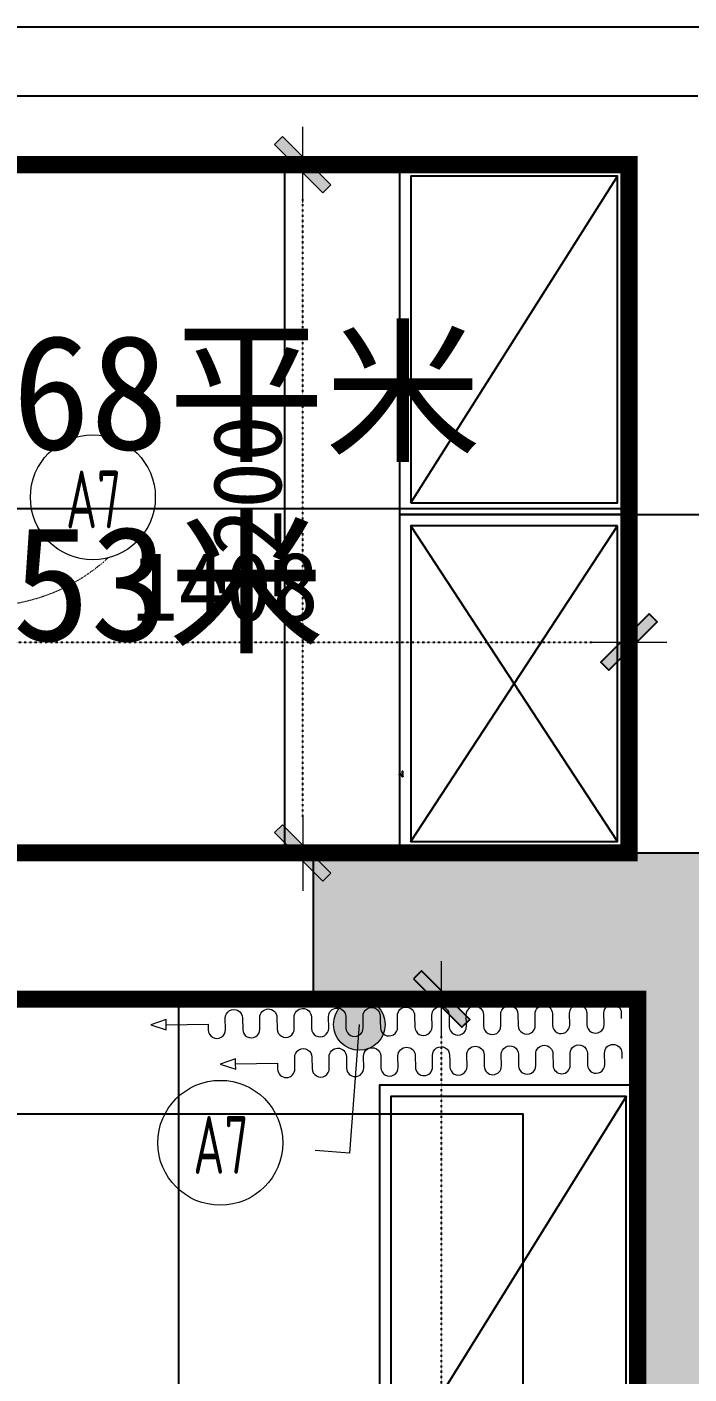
# Model space of a CAD drawing. Header units: millimetres. Extents: x -23568 to 99064, y -162914 to -58422.
# Drawn here: x 21265 to 22419, y -61974 to -59626 of the extents above; entities that cross this region are included whole.
import ezdxf
from ezdxf.enums import TextEntityAlignment as Align

# ---------------------------------------------------------------- set-up
doc = ezdxf.new("R2010")
doc.units = ezdxf.units.MM
doc.header["$LTSCALE"] = 0.01
doc.linetypes.add('ACAD_ISO03W100', pattern=[30, 12, -18])
doc.linetypes.add('HIDDEN', pattern=[9.525, 6.35, -3.175])
for name, color, linetype in [('AREA', 1, 'Continuous'), ('FC-【地面材质】', 250, 'Continuous'), ('FF-FURN【平面家具】', 51, 'Continuous'), ('RC-Dim【灯具尺寸】', 2, 'Continuous'), ('RC-FIN【天花造型】', 30, 'Continuous'), ('RC-FUN【家具参考线】', 250, 'ACAD_ISO03W100'), ('WALL-【原始墙体】', 6, 'Continuous'), ('X▲【插座定位】', 30, 'Continuous')]:
    doc.layers.add(name, color=color, linetype=linetype)
for name, color, linetype, lineweight in [('FF-Curtain【平面窗帘】', 8, 'Continuous', 0), ('FF-Dim【平面家具尺】', 44, 'Continuous', 0), ('RC-Dim【天花尺寸】', 44, 'Continuous', 0), ('X▲【平面开关】', 31, 'Continuous', 0)]:
    doc.layers.add(name, color=color, linetype=linetype, lineweight=lineweight)
doc.styles.add('CCD_DIM', font='ARCHS.SHX', dxfattribs={"width": 0.7})
doc.styles.add('宋体', font='')
doc.styles.add('黑体', font='simhei.ttf')
doc.styles.get('宋体').set_extended_font_data('SimSun')
doc.dimstyles.new('知乐家-尺寸1：60', dxfattribs={"dimscale": 60, "dimtxt": 2, "dimasz": 1, "dimexe": 2, "dimexo": 2, "dimgap": 0.6, "dimtad": 1, "dimdec": 0, "dimdsep": 46, "dimtxsty": '宋体', "dimblk": 'WS-cj', "dimcen": 1, "dimclrd": 44, "dimclre": 44, "dimclrt": 2, "dimadec": 0, "dimazin": 2, "dimtfac": 1, "dimtdec": 4, "dimtix": 1, "dimtmove": 2, "dimatfit": 3, "dimldrblk": 'CCD_Leader_Arrow', "dimfxl": 0, "dimtolj": 1, "dimarcsym": 0})

# ---------------------------------------------------------------- blocks, each defined once
blk = doc.blocks.new('8686')
at = {"layer": 'RC-FUN【家具参考线】'}
h = blk.add_hatch(color=250, dxfattribs=at)
h.dxf.hatch_style = 1
h.paths.add_polyline_path([(132249.7, -326963.4), (131469.7, -326963.4), (131469.7, -327218.4), (132034.7, -327218.4), (132034.7, -328928.4), (132249.7, -328928.4)])
h.paths.add_polyline_path([(134854.7, -326373.4), (134424.7, -326373.4), (134424.7, -327183.4), (134854.7, -327183.4)])
at = {"layer": 'RC-FUN【家具参考线】', "color": 250}
for p, q in [((128954.7, -325523.4), (132249.7, -325523.4)), ((128954.7, -325643.4), (132139.7, -325643.4)), ((128954.7, -325763.4), (132019.7, -325763.4)), ((132019.7, -325763.4), (131619.7, -325763.4)), ((131619.7, -325763.4), (131619.7, -326373.4)), ((132019.7, -326363.4), (132019.7, -325763.4)), ((132019.7, -326373.4), (132019.7, -325763.4)), ((131999.7, -325783.4), (131639.7, -325783.4)), ((131639.7, -325783.4), (131639.7, -326353.4)), ((131639.7, -326353.4), (131999.7, -325783.4)), ((131999.7, -326353.4), (131999.7, -325783.4)), ((132019.7, -326373.4), (131619.7, -326373.4)), ((131619.7, -326373.4), (131619.7, -326963.4)), ((131619.7, -326373.4), (132019.7, -326373.4)), ((131639.7, -326353.4), (131999.7, -326353.4)), ((132019.7, -326373.4), (132249.7, -326373.4)), ((132019.7, -326373.4), (132019.7, -326963.4)), ((132019.7, -326963.4), (132019.7, -326373.4)), ((131999.7, -326393.4), (131639.7, -326393.4)), ((131639.7, -326393.4), (131639.7, -326943.4)), ((131639.7, -326943.4), (131999.7, -326393.4)), ((131999.7, -326943.4), (131639.7, -326393.4)), ((131999.7, -326943.4), (131999.7, -326393.4)), ((131469.7, -326963.4), (129414.7, -326963.4)), ((131469.7, -327218.4), (131469.7, -326963.4)), ((131469.7, -326963.4), (132249.7, -326963.4)), ((131469.7, -327218.4), (131469.7, -326963.4)), ((131619.7, -326963.4), (132019.7, -326963.4)), ((131639.7, -326943.4), (131999.7, -326943.4)), ((129414.7, -327218.4), (131469.7, -327218.4)), ((131469.7, -327218.4), (132034.7, -327218.4)), ((132034.7, -330148.4), (132034.7, -327218.4)), ((132034.7, -327368.4), (131584.7, -327368.4)), ((131584.7, -327368.4), (131584.7, -328068.4)), ((132034.7, -328068.4), (132034.7, -327368.4)), ((132014.7, -327388.4), (131604.7, -327388.4)), ((131604.7, -327388.4), (131604.7, -328048.4)), ((132014.7, -327388.4), (131604.7, -328048.4)), ((132014.7, -328048.4), (132014.7, -327388.4))]:
    blk.add_line(p, q, dxfattribs=at)
blk = doc.blocks.new('*U164')
at = {"ltscale": 5}
for points in [[(120, 70), (120, 60, -1), (90, 60), (90, 80, 1), (60, 80), (60, 60, -1), (30, 60), (30, 80, 1), (0, 80), (0, 70)], [(420, 70), (420, 60, -1), (390, 60), (390, 80, 1), (360, 80), (360, 60, -1), (330, 60), (330, 80, 1), (300, 80), (300, 60, -1), (270, 60), (270, 80, 1), (240, 80), (240, 60, -1), (210, 60), (210, 80, 1), (180, 80), (180, 60, -1), (150, 60), (150, 80, 1), (120, 80), (120, 70)], [(720, 70), (720, 60, -1), (690, 60), (690, 80, 1), (660, 80), (660, 60, -1), (630, 60), (630, 80, 1), (600, 80), (600, 60, -1), (570, 60), (570, 80, 1), (540, 80), (540, 60, -1), (510, 60), (510, 80, 1), (480, 80), (480, 60, -1), (450, 60), (450, 80, 1), (420, 80), (420, 70)], [(300, 0), (300, -10, -1), (270, -10), (270, 10, 1), (240, 10), (240, -10, -1), (210, -10), (210, 10, 1), (180, 10), (180, -10, -1), (150, -10), (150, 10, 1), (120, 10), (120, -10, -1), (90, -10), (90, 10, 1), (60, 10), (60, -10, -1), (30, -10), (30, 10, 1), (0, 10), (0, 0)], [(600, 0), (600, -10, -1), (570, -10), (570, 10, 1), (540, 10), (540, -10, -1), (510, -10), (510, 10, 1), (480, 10), (480, -10, -1), (450, -10), (450, 10, 1), (420, 10), (420, -10, -1), (390, -10), (390, 10, 1), (360, 10), (360, -10, -1), (330, -10), (330, 10, 1), (300, 10), (300, 0)]]:
    blk.add_lwpolyline(points, format="xyb", dxfattribs=at)
for points in [[(793.1, 70), (793.1, 79.1), (820, 70), (793.1, 60.9), (793.1, 70), (720, 70)], [(673.1, 0), (673.1, 9.1), (700, 0), (673.1, -9.1), (673.1, 0), (600, 0)]]:
    blk.add_lwpolyline(points, dxfattribs=at)
blk = doc.blocks.new('WS-cj')
blk.add_hatch(color=2).paths.add_polyline_path([(0.588, 0.818), (-0.818, -0.588), (-0.588, -0.818), (0.818, 0.588)])
at = {"color": 2, "linetype": 'ByBlock', "lineweight": 0}
for p, q in [((-1.1, 0), (0, 0)), ((0, 0), (1.1, 0))]:
    blk.add_line(p, q, dxfattribs=at)
at = {"color": 2}
blk.add_lwpolyline([(0.588, 0.818), (-0.818, -0.588), (-0.588, -0.818), (0.818, 0.588)], close=True, dxfattribs=at)
blk = doc.blocks.new('*D294')
at = {"layer": 'Defpoints', "color": 0, "transparency": 16777216}
for p in [(21745.7, -59865.6), (21914.3, -59865.6), (21914.3, -61065.6)]:
    blk.add_point(p, dxfattribs=at)
at = {"layer": 'FF-Dim【平面家具尺】', "color": 44, "lineweight": -2, "transparency": 16777216}
for p, q in [((21794.3, -59865.6), (21625.7, -59865.6)), ((21794.3, -61065.6), (21625.7, -61065.6))]:
    blk.add_line(p, q, dxfattribs=at)
at = {"layer": 'FF-Dim【平面家具尺】', "color": 44, "linetype": 'ACAD_ISO03W100', "lineweight": -2, "transparency": 16777216}
blk.add_line((21745.7, -61005.6), (21745.7, -59925.6), dxfattribs=at)
at = {"layer": 'FF-Dim【平面家具尺】', "color": 44, "lineweight": -2, "transparency": 16777216, "xscale": 60, "yscale": 60, "zscale": 60}
for p, rotation in [((21745.7, -59865.6), 90), ((21745.7, -61065.6), 270)]:
    blk.add_blockref('WS-cj', p, dxfattribs=dict(at, rotation=rotation))
at = {"layer": 'FF-Dim【平面家具尺】', "color": 2, "transparency": 16777216, "insert": (21649.7, -60465.6), "char_height": 120, "attachment_point": 5, "rotation": 90, "style": '宋体'}
blk.add_mtext('\\A1;1200', dxfattribs=at)
blk = doc.blocks.new('CCD_Leader_Arrow')
at = {"color": 50, "linetype": 'ByBlock'}
blk.add_line((0, 0), (-1, 0), dxfattribs=at)
for points in [[(-0.859, 0.668), (-0.597, 0.852), (-0.24, 0), (0, 0)], [(-0.859, -0.668), (-0.597, -0.852), (-0.24, 0), (0, 0)]]:
    blk.add_solid(points, dxfattribs=at)
blk = doc.blocks.new('*D366')
at = {"layer": 'Defpoints', "color": 0, "transparency": 16777216}
for p in [(20864.4, -61520.6), (21587.2, -61520.6), (21587.2, -67495.6)]:
    blk.add_point(p, dxfattribs=at)
at = {"layer": 'RC-Dim【天花尺寸】', "color": 44, "lineweight": -2, "transparency": 16777216}
for p, q in [((21224.4, -61520.6), (20744.4, -61520.6)), ((21224.4, -67495.6), (20744.4, -67495.6))]:
    blk.add_line(p, q, dxfattribs=at)
at = {"layer": 'RC-Dim【天花尺寸】', "color": 44, "linetype": 'ACAD_ISO03W100', "lineweight": -2, "transparency": 16777216}
blk.add_line((20864.4, -67435.6), (20864.4, -61580.6), dxfattribs=at)
at = {"layer": 'RC-Dim【天花尺寸】', "color": 44, "lineweight": -2, "transparency": 16777216, "xscale": 60, "yscale": 60, "zscale": 60}
for p, rotation in [((20864.4, -61520.6), 90), ((20864.4, -67495.6), 270)]:
    blk.add_blockref('WS-cj', p, dxfattribs=dict(at, rotation=rotation))
at = {"layer": 'RC-Dim【天花尺寸】', "color": 2, "transparency": 16777216, "insert": (20768.4, -64508.1), "char_height": 120, "attachment_point": 5, "rotation": 90, "style": '宋体'}
blk.add_mtext('\\A1;5975', dxfattribs=at)
blk = doc.blocks.new('*D407')
at = {"layer": 'Defpoints', "color": 0, "transparency": 16777216}
for p in [(20906.8, -60465.6), (22314.3, -60541.1), (22314.3, -60698)]:
    blk.add_point(p, dxfattribs=at)
at = {"layer": 'RC-Dim【灯具尺寸】', "color": 44, "lineweight": -2, "transparency": 16777216}
for p, q in [((20906.8, -60585.6), (20906.8, -60818)), ((22314.3, -60661.1), (22314.3, -60818))]:
    blk.add_line(p, q, dxfattribs=at)
at = {"layer": 'RC-Dim【灯具尺寸】', "color": 44, "linetype": 'ACAD_ISO03W100', "lineweight": -2, "transparency": 16777216}
blk.add_line((20966.8, -60698), (22254.3, -60698), dxfattribs=at)
at = {"layer": 'RC-Dim【灯具尺寸】', "color": 44, "lineweight": -2, "transparency": 16777216, "xscale": 60, "yscale": 60, "zscale": 60, "rotation": 180}
blk.add_blockref('WS-cj', (20906.8, -60698), dxfattribs=at)
at = {"layer": 'RC-Dim【灯具尺寸】', "color": 44, "lineweight": -2, "transparency": 16777216, "xscale": 60, "yscale": 60, "zscale": 60}
blk.add_blockref('WS-cj', (22314.3, -60698), dxfattribs=at)
at = {"layer": 'RC-Dim【灯具尺寸】', "color": 2, "transparency": 16777216, "insert": (21610.5, -60602), "char_height": 120, "attachment_point": 5, "style": '宋体'}
blk.add_mtext('\\A1;1408', dxfattribs=at)
blk = doc.blocks.new('*U159')
blk.add_hatch(color=0).paths.add_polyline_path([(-0.6, 0, 1), (0.6, 0, 1)])
for p, q in [((0, 0), (2.121, 2.121)), ((2.121, 2.121), (2.687, 1.556))]:
    blk.add_line(p, q)
blk.add_circle((0, 0), 0.6)
blk = doc.blocks.new('*D408')
at = {"layer": 'Defpoints', "color": 0, "transparency": 16777216}
for p in [(21987.9, -61320.6), (22209.3, -61320.6), (22209.3, -63120.4, 0)]:
    blk.add_point(p, dxfattribs=at)
at = {"layer": 'X▲【插座定位】', "color": 44, "lineweight": -2, "transparency": 16777216}
for p, q in [((22089.3, -61320.6), (21867.9, -61320.6)), ((22089.3, -63120.4), (21867.9, -63120.4))]:
    blk.add_line(p, q, dxfattribs=at)
at = {"layer": 'X▲【插座定位】', "color": 44, "linetype": 'ACAD_ISO03W100', "lineweight": -2, "transparency": 16777216}
blk.add_line((21987.9, -63060.4), (21987.9, -61380.6), dxfattribs=at)
at = {"layer": 'X▲【插座定位】', "color": 44, "lineweight": -2, "transparency": 16777216, "xscale": 60, "yscale": 60, "zscale": 60}
for p, rotation in [((21987.9, -61320.6), 90), ((21987.9, -63120.4), 270)]:
    blk.add_blockref('WS-cj', p, dxfattribs=dict(at, rotation=rotation))
at = {"layer": 'X▲【插座定位】', "color": 2, "transparency": 16777216, "insert": (21891.9, -62220.5), "char_height": 120, "attachment_point": 5, "rotation": 90, "style": '宋体'}
blk.add_mtext('\\A1;1800', dxfattribs=at)
blk = doc.blocks.new('876')
h = blk.add_hatch(color=220)
edge = h.paths.add_edge_path()
edge.add_arc((4113.6, -6018.2), 0.367, -135.0001, 224.9999, ccw=False)
at = {"extrusion": (3.64221e-08, 8.79302e-08, 1)}
blk.add_hatch(color=220, dxfattribs=at).paths.add_polyline_path([(4113.4, -6021.6), (4113.6, -6022.7), (4113.8, -6021.6)])
at = {"extrusion": (-8.79303e-08, -3.64217e-08, 1)}
blk.add_hatch(color=220, dxfattribs=at).paths.add_polyline_path([(4115.3, -6019.7), (4116.4, -6019.9), (4115.3, -6020.2)])
at = {"color": 220}
for p in [(4113.6, -6018.2, 0), (4113.6, -6021.6, 0), (4115.3, -6019.9, 0)]:
    blk.add_line(p, (4113.6, -6019.9, 0), dxfattribs=at)
at = {"color": 220, "extrusion": (3.64221e-08, 8.79302e-08, 1), "elevation": 0}
blk.add_lwpolyline([(4113.4, -6021.6), (4113.6, -6022.7), (4113.8, -6021.6), (4113.4, -6021.6)], dxfattribs=at)
at = {"color": 220, "extrusion": (-8.79303e-08, -3.64217e-08, 1), "elevation": 0}
blk.add_lwpolyline([(4115.3, -6019.7), (4116.4, -6019.9), (4115.3, -6020.2), (4115.3, -6019.7)], dxfattribs=at)
at = {"color": 220}
blk.add_circle((4113.6, -6018.2), 0.367, dxfattribs=at)

msp = doc.modelspace()

# ---------------------------------------------------------------- hatches: boundary and pattern name
at = {"layer": 'FC-【地面材质】'}
h = msp.add_hatch(dxfattribs=at)
h.set_pattern_fill('_USER', color=8, scale=600, double=1, pattern_type=0)
h.set_pattern_definition([(0, (22314.3, -61065.6), (0, 600), []), (90, (22314.3, -61065.6), (-600, 4e-14), [])])
h.paths.add_polyline_path([(22314.3, -59865.6), (19249.3, -59865.6), (19249.3, -61065.6), (22314.3, -61065.6)])
h = msp.add_hatch(dxfattribs=at)
h.set_pattern_fill('_USER', color=8, scale=800, double=1, pattern_type=0)
h.set_pattern_definition([(0, (22329.3, -67695.6), (0, 800), []), (90, (22329.3, -67695.6), (-800, 5e-14), [])])
h.paths.add_polyline_path([(22329.3, -61320.6), (21764.3, -61320.6), (19709.3, -61320.6), (19229.3, -61320.6), (19229.3, -64015.6), (19229.3, -64065.6), (19129.3, -64065.6), (19129.3, -62995.6), (19014.3, -62995.6), (19014.3, -60765.6), (18814.3, -60765.6), (16329.3, -60765.6), (16124.3, -60765.6), (16124.3, -63960.6), (16124.3, -64075.6), (17124.3, -64075.6), (17124.3, -63475.6), (18124.3, -63475.6), (18124.3, -64175.6), (18024.3, -64175.6), (18024.3, -63575.6), (17224.3, -63575.6), (17224.3, -64075.6), (17224.3, -64175.6), (17224.3, -65475.6), (18014.3, -65475.6), (19129.3, -65475.6), (19129.3, -64915.6), (19229.3, -64915.6), (19229.3, -65025.6), (19229.3, -65605.6), (19229.3, -65725.6), (19229.3, -66275.6), (19129.3, -66275.6), (19129.3, -65575.6), (18014.3, -65575.6), (18014.3, -65725.6), (17564.3, -65725.6), (16724.3, -65725.6), (16724.3, -65875.6), (16724.3, -66070.6), (16119.3, -66070.6), (16119.3, -66240.6), (16119.3, -67300.6), (16119.3, -67470.6), (16724.3, -67470.6), (16724.3, -67670.6), (18354.3, -67670.6), (18354.3, -67000.6), (19014.3, -67000.6), (19229.3, -67000.6), (19229.3, -67695.6), (19699.3, -67695.6), (21069.3, -67695.6), (22149.3, -67695.6), (22329.3, -67695.6), (22329.3, -65290.6), (27489.3, -65290.6), (27489.3, -63800.6), (26844.3, -63800.6), (26689.3, -63800.6), (26689.3, -64250.6), (26539.3, -64250.6), (26539.3, -64130.6), (26589.3, -64130.6), (26589.3, -63560.6), (26844.3, -63560.6), (27784.3, -63560.6), (27784.3, -61285.6), (27664.3, -61285.6), (25639.3, -61285.6), (25639.3, -61385.6), (25639.3, -62830.6), (25139.3, -62830.6), (25139.3, -64130.6), (25689.3, -64130.6), (25689.3, -64250.6), (24989.3, -64250.6), (24989.3, -64130.6), (25039.3, -64130.6), (25039.3, -62730.6), (25539.3, -62730.6), (25539.3, -61385.6), (25039.3, -61385.6), (25039.3, -61285.6), (24719.3, -61285.6), (22544.3, -61285.6), (22544.3, -63550.6), (24089.3, -63550.6), (24089.3, -64130.6), (24139.3, -64130.6), (24139.3, -64250.6), (23989.3, -64250.6), (23989.3, -63650.6), (22429.3, -63650.6), (22429.3, -64250.6), (22329.3, -64250.6)])
at = {"layer": 'WALL-【原始墙体】'}
h = msp.add_hatch(color=8, dxfattribs=at)
h.dxf.hatch_style = 1
h.paths.add_polyline_path([(22544.3, -61065.6), (21764.3, -61065.6), (21764.3, -61320.6), (22329.3, -61320.6), (22329.3, -63030.6), (22544.3, -63030.6)])
h.paths.add_polyline_path([(25149.3, -60475.6), (24719.3, -60475.6), (24719.3, -61285.6), (25149.3, -61285.6)])

# ---------------------------------------------------------------- linework, layer by layer
at = {"layer": 'AREA'}
for p, q in [((21764.3, -61065.6), (19709.3, -61065.6)), ((19709.3, -61320.6), (21764.3, -61320.6))]:
    msp.add_line(p, q, dxfattribs=at)
at = {"layer": 'AREA', "linetype": 'HIDDEN', "ltscale": 18, "const_width": 30}
msp.add_lwpolyline([(19249.3, -59865.6), (22314.3, -59865.6), (22314.3, -61065.6), (19249.3, -61065.6)], close=True, dxfattribs=at)
msp.add_lwpolyline([(23989.3, -63650.6), (22429.3, -63650.6), (22429.3, -64250.6), (22329.3, -64250.6), (22329.3, -61320.6), (21764.3, -61320.6), (19709.3, -61320.6), (19229.3, -61320.6), (19229.3, -64015.6), (19229.3, -64065.6), (19229.3, -64915.6), (19229.3, -65025.6), (19229.3, -65605.6), (19229.3, -65725.6), (19229.3, -66275.6), (19229.3, -67000.6), (19229.3, -67695.6), (19699.3, -67695.6), (21069.3, -67695.6), (22149.3, -67695.6), (22329.3, -67695.6), (22329.3, -65290.6), (27489.3, -65290.6)], dxfattribs=at)
at = {"layer": 'FC-【地面材质】', "color": 8}
for p, q in [((21764.3, -61065.6), (19709.3, -61065.6)), ((19709.3, -61320.6), (21764.3, -61320.6))]:
    msp.add_line(p, q, dxfattribs=at)
at = {"layer": 'FC-【地面材质】'}
msp.add_lwpolyline([(19249.3, -59865.6), (22314.3, -59865.6), (22314.3, -61065.6), (19249.3, -61065.6)], close=True, dxfattribs=at)
at = {"layer": 'FF-FURN【平面家具】', "color": 8}
for p, q in [((21934.3, -60455.6), (22294.3, -59885.6)), ((21934.3, -61045.6), (22294.3, -60495.6)), ((22294.3, -61045.6), (21934.3, -60495.6))]:
    msp.add_line(p, q, dxfattribs=at)
at = {"layer": 'FF-FURN【平面家具】', "color": 57}
msp.add_line((22309.3, -61490.6), (21899.3, -62150.6), dxfattribs=at)
at = {"layer": 'FF-FURN【平面家具】', "color": 51}
for points in [[(21914.3, -60475.6), (22314.3, -60475.6), (22314.3, -59865.6), (21914.3, -59865.6)], [(22314.3, -60475.6), (21914.3, -60475.6), (21914.3, -61065.6), (22314.3, -61065.6)], [(21879.3, -62170.6), (22329.3, -62170.6), (22329.3, -61470.6), (21879.3, -61470.6)]]:
    msp.add_lwpolyline(points, close=True, dxfattribs=at)
at = {"layer": 'FF-FURN【平面家具】', "color": 8}
for points in [[(21934.3, -60455.6), (22294.3, -60455.6), (22294.3, -59885.6), (21934.3, -59885.6)], [(22294.3, -60495.6), (21934.3, -60495.6), (21934.3, -61045.6), (22294.3, -61045.6)], [(19709.3, -61320.6), (21764.3, -61320.6), (21764.3, -61065.6), (19709.3, -61065.6)]]:
    msp.add_lwpolyline(points, close=True, dxfattribs=at)
at = {"layer": 'FF-FURN【平面家具】', "color": 57}
msp.add_lwpolyline([(21899.3, -62150.6), (22309.3, -62150.6), (22309.3, -61490.6), (21899.3, -61490.6)], close=True, dxfattribs=at)
at = {"layer": 'RC-FIN【天花造型】'}
for points in [[(19229.3, -61320.6), (22329.3, -61320.6), (22329.3, -67695.6), (19229.3, -67695.6)], [(19429.3, -61520.6), (22129.3, -61520.6), (22129.3, -67495.6), (19429.3, -67495.6)]]:
    msp.add_lwpolyline(points, close=True, dxfattribs=at)
at = {"layer": 'WALL-【原始墙体】', "color": 8}
for p, q in [((19249.3, -59625.6), (22544.3, -59625.6)), ((19249.3, -59745.6), (22434.3, -59745.6)), ((19249.3, -59865.6), (22314.3, -59865.6)), ((22314.3, -60465.6), (22314.3, -59865.6))]:
    msp.add_line(p, q, dxfattribs=at)
at = {"layer": 'WALL-【原始墙体】'}
for p, q in [((22314.3, -60475.6), (22544.3, -60475.6)), ((22314.3, -60475.6), (22314.3, -61065.6)), ((21764.3, -61320.6), (21764.3, -61065.6)), ((21764.3, -61065.6), (22544.3, -61065.6)), ((21764.3, -61320.6), (22329.3, -61320.6)), ((22329.3, -64250.6), (22329.3, -61320.6))]:
    msp.add_line(p, q, dxfattribs=at)
at = {"layer": 'X▲【平面开关】', "color": 2}
for centre in [(21380, -60445.6), (21602.1, -61571.1)]:
    msp.add_circle(centre, 108.9, dxfattribs=at)
at = {"layer": 'X▲【平面开关】', "linetype": 'ACAD_ISO03W100', "ltscale": 3}
msp.add_arc((21190, -60314.4), 321, 208.0968, 312.4854, dxfattribs=at)

# ---------------------------------------------------------------- block references
msp.add_blockref('8686', (-109705.4, 265897.8))
at = {"layer": 'AREA', "xscale": 2, "yscale": 2, "zscale": 2, "rotation": 180}
msp.add_blockref('876', (30146.8, -72968.5), dxfattribs=at)
at = {"layer": 'FF-Curtain【平面窗帘】', "xscale": -1, "rotation": 0.7859380123988213}
msp.add_blockref('*U164', (22301.9, -61424.3), dxfattribs=at)
at = {"layer": 'X▲【平面开关】', "xscale": 74.99930608239988, "yscale": 74.99930608239988, "zscale": 74.99930608239988, "rotation": 220.6046561825603}
msp.add_blockref('*U159', (21844.4, -61364.8), dxfattribs=at)

# ---------------------------------------------------------------- texts
at = {"layer": 'AREA', "ltscale": 20, "insert": (20285.7, -60162.3), "char_height": 200, "attachment_point": 1, "style": '黑体'}
msp.add_mtext('面积=3.68平米^J周长=8.53米', dxfattribs=at)
at = {"layer": 'X▲【平面开关】', "color": 2, "style": 'CCD_DIM', "width": 0.7}
for p in [(21381.3, -60499.7), (21603.3, -61625.2)]:
    msp.add_text('A7', height=100.8, dxfattribs=at).set_placement(p, align=Align.CENTER)

# ---------------------------------------------------------------- dimensions: what is measured, and where the dimension line sits
at = {"layer": 'FF-Dim【平面家具尺】'}
dim = msp.add_linear_dim(base=(21745.7, -59865.6), p1=(21914.3, -61065.6), p2=(21914.3, -59865.6), angle=90, dimstyle='知乐家-尺寸1：60', override={"dimfxl": 6, "dimarcsym": 1}, dxfattribs=at)
dim.commit()
dim.dimension.update_dxf_attribs({"geometry": '*D294', "text_midpoint": (21649.7, -60465.6)})
at = {"layer": 'RC-Dim【天花尺寸】'}
dim = msp.add_linear_dim(base=(20864.4, -61520.6), p1=(21587.2, -67495.6), p2=(21587.2, -61520.6), angle=90, dimstyle='知乐家-尺寸1：60', override={"dimfxl": 6, "dimarcsym": 1}, dxfattribs=at)
dim.commit()
dim.dimension.update_dxf_attribs({"geometry": '*D366', "text_midpoint": (20768.4, -64508.1)})
at = {"layer": 'RC-Dim【灯具尺寸】'}
dim = msp.add_linear_dim(base=(22314.2728871, -60698.0305771), p1=(20906.7728871, -60465.6011461), p2=(22314.2728871, -60541.1232835), dimstyle='知乐家-尺寸1：60', override={"dimfxl": 6, "dimarcsym": 1}, dxfattribs=at)
dim.commit()
dim.dimension.update_dxf_attribs({"geometry": '*D407', "text_midpoint": (21610.5228871, -60602.0305771)})
at = {"layer": 'X▲【插座定位】'}
dim = msp.add_aligned_dim(p1=(22209.3, -63120.4, 0), p2=(22209.3, -61320.6), distance=221.4, dimstyle='知乐家-尺寸1：60', override={"dimfxl": 6, "dimarcsym": 1}, dxfattribs=at)
dim.commit()
dim.dimension.update_dxf_attribs({"geometry": '*D408', "text_midpoint": (21891.9, -62220.5)})

doc.saveas('drawing.dxf')
